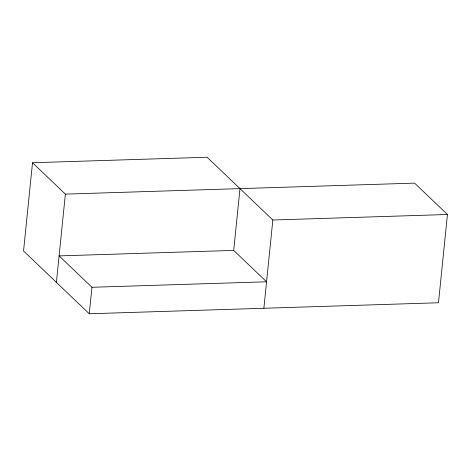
<?xml version="1.0" encoding="UTF-8"?>
<svg xmlns="http://www.w3.org/2000/svg" width="471" height="471" viewBox="0 0 471 471"><rect width="100%" height="100%" fill="white"/><g stroke="black" fill="none" stroke-linecap="round" stroke-linejoin="round"><path stroke-width="0.71" d="M32.517 162.736L23.55 250.996L89.266 313.763L438.483 302.765L447.45 214.505L414.592 183.125L65.375 194.117L32.517 162.736L207.122 157.237L272.844 220.004L447.45 214.505M56.408 282.376L65.375 194.117M89.266 313.763L91.957 287.281L59.099 255.9L233.704 250.401L266.568 281.788L91.957 287.281M233.704 250.401L239.98 188.624M263.878 308.264L272.844 220.004"/></g></svg>
